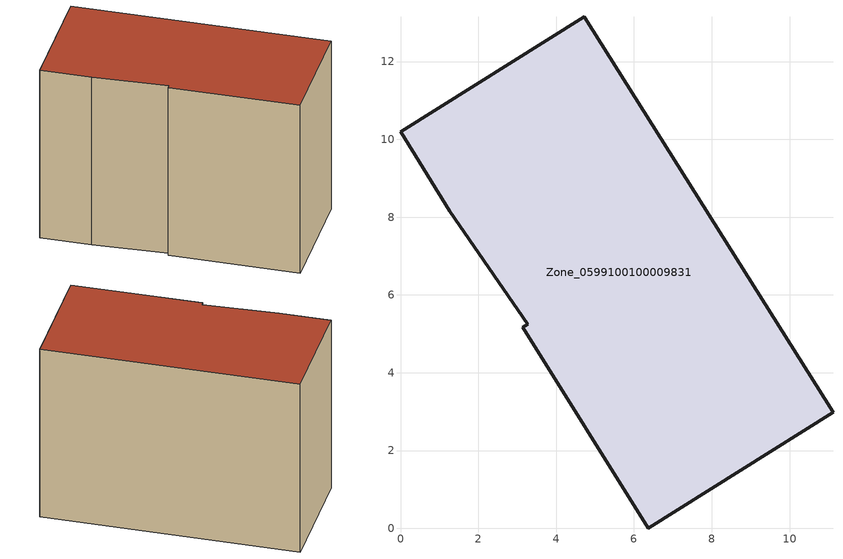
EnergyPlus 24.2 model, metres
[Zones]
Zone_0599100100009831
 floor ground (C_G): 0,10.19 4.73,13.15 11.12,2.98 6.37,0 3.14,5.17 3.27,5.25 1.27,8.15 z0
 wall outside (C_F): 4.73,13.15 0,10.19 1.27,8.15 3.27,5.25 3.14,5.17 6.37,0 11.12,2.98 4.73,13.15 z0:8.81
 roof outside (C_R): 3.14,5.17 6.37,0 11.12,2.98 4.73,13.15 0,10.19 1.27,8.15 3.27,5.25 z8.81
[BUILDING]
Pand.0599100100009831: North Axis=0; Terrain=City; Loads Convergence Tolerance Value=0.04; Temperature Convergence Tolerance Value=0.4; Solar Distribution=FullExterior; Maximum Number of Warmup Days=25; Minimum Number of Warmup Days=1
[Site:Location]
Rotterdam.The.Hague.AP_ZH_NLD Design_Conditions: Latitude=51.96; Longitude=4.45; Time Zone=1; Elevation=-4.5
[SITE:GROUNDTEMPERATURE:BUILDINGSURFACE]
18, 18, 18, 18, 18, 18, 18, 18, 18, 18, 18, 18
[MATERIAL] Thermal Absorptance=0.9; Solar Absorptance=0.7; Visible Absorptance=0.7
Name | Roughness | Thickness | Conductivity | Density | Specific Heat
G.TC.2015-2018 | MediumSmooth | 0.15 | 0.0428571 | 540 | 1210
F.TC.2015-2018 | Rough | 0.3 | 0.0666667 | 1920 | 840
R.TC.2015-2018 | MediumRough | 0.2 | 0.0333333 | 1500 | 1000
[CONSTRUCTION]
C_G: G.TC.2015-2018
C_F: F.TC.2015-2018
C_R: R.TC.2015-2018
[ZONE]
Zone_0599100100009831: Type=1; Multiplier=1; Ceiling Height=Autocalculate; Volume=Autocalculate; Floor Area=autocalculate; Part of Total Floor Area=Yes
[ZONEINFILTRATION:DESIGNFLOWRATE]
Infil_Zone_0599100100009831: Zone or ZoneList or Space or SpaceList=Zone_0599100100009831; Schedule=AlwaysOn; Design Flow Rate Calculation Method=Flow/Area; Flow Rate per Floor Area=0.0015; Constant Term Coefficient=1; Temperature Term Coefficient=0; Velocity Term Coefficient=0; Velocity Squared Term Coefficient=0
[HVACTEMPLATE:ZONE:IDEALLOADSAIRSYSTEM]
Zone_0599100100009831: Maximum Heating Supply Air Temperature=50; Minimum Cooling Supply Air Temperature=13; Maximum Heating Supply Air Humidity Ratio=0.0156; Minimum Cooling Supply Air Humidity Ratio=0.0077; Heating Limit=NoLimit; Cooling Limit=NoLimit; Dehumidification Control Type=ConstantSensibleHeatRatio; Cooling Sensible Heat Ratio=0.7; Dehumidification Setpoint=60; Humidification Control Type=None; Humidification Setpoint=30; Outdoor Air Method=None; Outdoor Air Flow Rate per Person=0.00944; Outdoor Air Flow Rate per Zone Floor Area=0; Outdoor Air Flow Rate per Zone=0; Demand Controlled Ventilation Type=None; Outdoor Air Economizer Type=NoEconomizer; Heat Recovery Type=None; Sensible Heat Recovery Effectiveness=0.7; Latent Heat Recovery Effectiveness=0.65
[ZONECONTROL:THERMOSTAT]
ThermostatControl_Zone_0599100100009831: Zone or ZoneList=Zone_0599100100009831; Control Type Schedule=DualSetpointControlType; Control 1=Thermostat_Zone_0599100100009831; Temperature Difference Between Cutout And Setpoint=0
[THERMOSTATSETPOINT:DUALSETPOINT]
Thermostat_Zone_0599100100009831: Heating Setpoint Temperature Schedule=HeatingSetpoint_Zone_0599100100009831; Cooling Setpoint Temperature Schedule=CoolingSetpoint_Zone_0599100100009831
[SCHEDULE:COMPACT]
HeatingSetpoint_Zone_0599100100009831: Through: 12/31, For: AllDays, Until: 24:00, 21
CoolingSetpoint_Zone_0599100100009831: Through: 12/31, For: AllDays, Until: 24:00, 24
DualSetpointControlType: Through: 12/31, For: AllDays, Until: 24:00, 4
AlwaysOn: Through: 12/31, For: AllDays, Until: 24:00, 1
